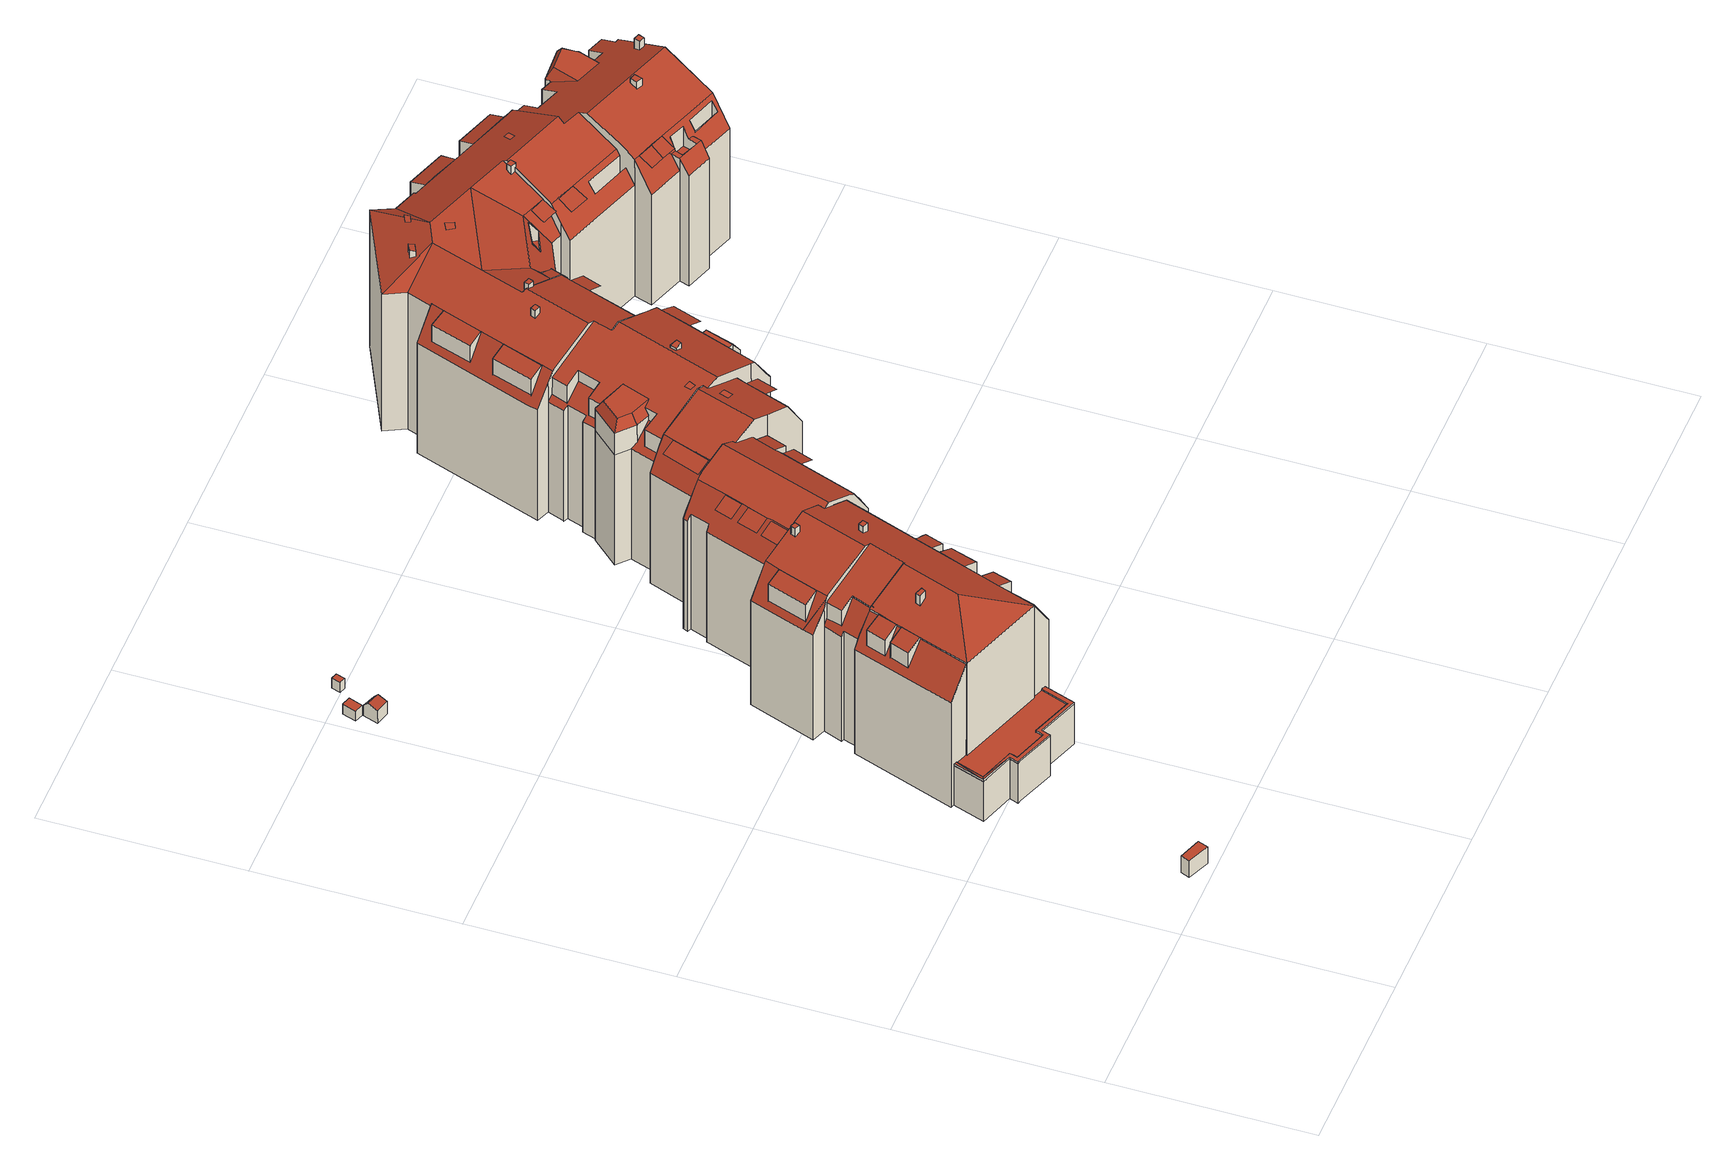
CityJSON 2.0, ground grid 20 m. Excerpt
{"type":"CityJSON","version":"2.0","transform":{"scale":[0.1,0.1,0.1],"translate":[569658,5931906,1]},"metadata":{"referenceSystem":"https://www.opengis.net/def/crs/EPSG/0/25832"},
"CityObjects":{
"building1":{"type":"Building","attributes":{"Grundfläche 2D":"2.434248","Grundhöhe NN":"2.503"},"geometry":[{"type":"Solid","lod":"3","boundaries":[[[[0,1,2,3]],[[4,5,3,2]],[[5,6,0,3]],[[6,7,1,0]],[[7,4,2,1]],[[7,6,5,4]]]],"semantics":{"surfaces":[{"type":"RoofSurface"},{"type":"WallSurface"},{"type":"GroundSurface"}],"values":[[0,1,1,1,1,2]]}}]},
"building2":{"type":"Building","attributes":{"Grundfläche 2D":"1.314201","Grundhöhe NN":"1.905"},"geometry":[{"type":"Solid","lod":"3","boundaries":[[[[8,9,10,11]],[[12,13,11,10]],[[13,14,8,11]],[[14,15,9,8]],[[15,12,10,9]],[[15,14,13,12]]]],"semantics":{"surfaces":[{"type":"RoofSurface"},{"type":"WallSurface"},{"type":"GroundSurface"}],"values":[[0,1,1,1,1,2]]}}]},
"building3":{"type":"Building","attributes":{"Grundfläche 2D":"2.273663","Grundhöhe NN":"1.918"},"geometry":[{"type":"Solid","lod":"3","boundaries":[[[[16,17,18,19]],[[20,16,19,21]],[[21,19,18,22,23]],[[20,21,23,24]],[[17,16,20,24,25]],[[18,17,25,22]],[[23,22,25,24]]]],"semantics":{"surfaces":[{"type":"RoofSurface"},{"type":"WallSurface"},{"type":"GroundSurface"}],"values":[[0,0,1,1,1,1,2]]}}]},
"building4":{"type":"Building","attributes":{"Grundfläche 2D":"347.185751","Grundhöhe NN":"2.096"},"children":["building4-1","building4-2","building4-3","building4-4","building4-5","building4-6","building4-7","building4-8","building4-9","building4-10","building4-11"],"geometry":[{"type":"MultiSurface","lod":"3","boundaries":[[[26,27,28,29,30,31,32,33,34]],[[35,36,37,38,39,40,41,42]],[[43,44,45,46,47,48,49,50,51]],[[52,53,54]],[[55,56,57,58,59,60,53,52,61,62,63,64,65,66,67,68,69,70,71]],[[28,27,26,57,56,29]],[[72,73,74,54,53,60,75,76,77,78]],[[79,80,81,82,59,58,83,84]],[[66,65,85]],[[86,69,68,67,66,85,65,64,63,62,61,87,88,89,90,91,92,93],[94,95,96,85]],[[97,98,99,100]],[[101,102,103,104,105,106,107,108,109,110,111,112,113,114,115]],[[58,57,26,34,33,39,38,84,83]],[[60,59,82,81,35,42,46,45,76,75]],[[72,78,77,76,45,44,43,51,50,49,74,73]],[[79,84,38,37]],[[79,37,36,80]],[[36,35,81,80]],[[98,97,92,91]],[[92,97,100,93]],[[93,100,99,86]],[[31,34,84]],[[75,81,77]],[[32,31,30,116,117]],[[39,33,32,117,118]],[[40,39,118,119]],[[41,40,119,120]],[[42,41,120,121]],[[46,42,121,122,47]],[[48,47,122,123]],[[113,112,111,49,48,123,124]],[[74,49,111,110,54]],[[54,110,109,52]],[[52,109,108,61]],[[106,125,126,87,61,108,107]],[[88,87,126,127]],[[91,90,89,88,127,128,129,130,131,132,133,71,70,69,86,99,98]],[[55,71,133,134]],[[30,29,56,55,134,116]],[[115,114,135,136]],[[101,115,136,137]],[[138,103,102,101,137,139]],[[104,103,138,140]],[[105,104,140,141]],[[106,105,141,125]],[[114,113,124,135]],[[130,129,128,127,126,125,141,140,138,139,137,136,135,124,123,122,121,120,119,118,117,116,134,133,132,131]]],"semantics":{"surfaces":[{"type":"RoofSurface"},{"type":"WallSurface"},{"type":"GroundSurface"}],"values":[0,0,0,0,0,0,0,0,0,0,0,0,1,1,1,1,1,1,1,1,1,1,1,1,1,1,1,1,1,1,1,1,1,1,1,1,1,1,1,1,1,1,1,1,1,1,2]}}]},
"building4-1":{"type":"BuildingInstallation","parents":["building4"],"geometry":[{"type":"MultiSurface","lod":"3","boundaries":[[[142,143,144,145]],[[145,144,146,147]],[[147,148,142,145]],[[143,142,148,149]],[[149,146,144,143]]],"semantics":{"surfaces":[{"type":"RoofSurface"},{"type":"WallSurface"}],"values":[0,1,1,1,1]}}]},
"building4-2":{"type":"BuildingInstallation","parents":["building4"],"geometry":[{"type":"MultiSurface","lod":"3","boundaries":[[[150,151,152,153]],[[153,152,154,155]],[[155,156,150,153]],[[151,150,156,157]],[[157,154,152,151]]],"semantics":{"surfaces":[{"type":"RoofSurface"},{"type":"WallSurface"}],"values":[0,1,1,1,1]}}]},
"building4-3":{"type":"BuildingInstallation","parents":["building4"],"geometry":[{"type":"MultiSurface","lod":"3","boundaries":[[[77,158,159,78]],[[78,159,160,43]],[[78,43,77]],[[158,77,44,161]],[[159,158,161,160]]],"semantics":{"surfaces":[{"type":"RoofSurface"},{"type":"WallSurface"}],"values":[0,1,1,1,1]}}]},
"building4-4":{"type":"BuildingInstallation","parents":["building4"],"geometry":[{"type":"MultiSurface","lod":"3","boundaries":[[[27,28,162,163]],[[163,162,164,165]],[[163,165,27]],[[28,164,162]]],"semantics":{"surfaces":[{"type":"RoofSurface"},{"type":"WallSurface"}],"values":[0,1,1,1]}}]},
"building4-5":{"type":"BuildingInstallation","parents":["building4"],"geometry":[{"type":"MultiSurface","lod":"3","boundaries":[[[166,68,67,167,168,169]],[[170,167,67]],[[168,167,170,171]],[[94,68,166,169,168,171,85]]],"semantics":{"surfaces":[{"type":"RoofSurface"},{"type":"WallSurface"}],"values":[0,1,1,1]}}]},
"building4-6":{"type":"BuildingInstallation","parents":["building4"],"geometry":[{"type":"MultiSurface","lod":"3","boundaries":[[[65,64,172,173,66]],[[174,172,64]],[[173,172,174,175]],[[175,66,173]]],"semantics":{"surfaces":[{"type":"RoofSurface"},{"type":"WallSurface"}],"values":[0,1,1,1]}}]},
"building4-7":{"type":"BuildingInstallation","parents":["building4"],"geometry":[{"type":"MultiSurface","lod":"3","boundaries":[[[176,177,178,179]],[[179,178,180,181]],[[176,179,181,182]],[[177,176,182,183]],[[178,177,183,180]]],"semantics":{"surfaces":[{"type":"RoofSurface"},{"type":"WallSurface"}],"values":[0,1,1,1,1]}}]},
"building4-8":{"type":"BuildingInstallation","parents":["building4"],"geometry":[{"type":"MultiSurface","lod":"3","boundaries":[[[72,184,185,73]],[[186,50,73,185]],[[51,187,184,72]],[[185,184,187,186]]],"semantics":{"surfaces":[{"type":"RoofSurface"},{"type":"WallSurface"}],"values":[0,1,1,1]}}]},
"building4-9":{"type":"BuildingInstallation","parents":["building4"],"geometry":[{"type":"MultiSurface","lod":"3","boundaries":[[[188,63,62,189]],[[190,189,62]],[[188,189,190,191]],[[191,63,188]]],"semantics":{"surfaces":[{"type":"RoofSurface"},{"type":"WallSurface"}],"values":[0,1,1,1]}}]},
"building4-10":{"type":"BuildingInstallation","parents":["building4"],"geometry":[{"type":"MultiSurface","lod":"3","boundaries":[[[192,193,194,195]],[[95,94,193,192]],[[85,194,193,94]],[[195,194,85,96]],[[192,195,96,95]]],"semantics":{"surfaces":[{"type":"RoofSurface"},{"type":"WallSurface"}],"values":[0,1,1,1,1]}}]},
"building4-11":{"type":"BuildingInstallation","parents":["building4"],"geometry":[{"type":"MultiSurface","lod":"3","boundaries":[[[196,197,198]],[[197,199,200,198]],[[201,202,203,204,205,206,207,208,197,196,209,210,211,212,213,214,215]],[[216,200,199]],[[115,196,198,114]],[[115,101,209,196]],[[101,102,103,211,210,209]],[[103,104,212,211]],[[104,105,213,212]],[[106,214,213,105]],[[107,215,214,106]],[[201,215,107,217]],[[218,202,201,217]],[[219,204,203,202,218,220]],[[205,204,219,221]],[[221,222,223,207,206,205]],[[223,224,225,197,208,207]],[[199,197,225,112]],[[113,216,199,112]],[[216,113,114,198,200]]],"semantics":{"surfaces":[{"type":"RoofSurface"},{"type":"WallSurface"}],"values":[0,0,0,0,1,1,1,1,1,1,1,1,1,1,1,1,1,1,1,1]}}]},
"building5":{"type":"Building","attributes":{"Grundfläche 2D":"0.653274","Grundhöhe NN":"1.860"},"geometry":[{"type":"Solid","lod":"3","boundaries":[[[[226,227,228,229]],[[230,231,229,228]],[[231,232,226,229]],[[232,233,227,226]],[[233,230,228,227]],[[233,232,231,230]]]],"semantics":{"surfaces":[{"type":"RoofSurface"},{"type":"WallSurface"},{"type":"GroundSurface"}],"values":[[0,1,1,1,1,2]]}}]},
"building6":{"type":"Building","attributes":{"Grundfläche 2D":"984.406221","Grundhöhe NN":"1.368"},"children":["building6-1","building6-2","building6-3","building6-4","building6-5","building6-6","building6-7","building6-8","building6-9","building6-10","building6-11","building6-12","building6-13","building6-14","building6-15","building6-16","building6-17","building6-18","building6-19","building6-20","building6-21","building6-22","building6-23","building6-24","building6-25","building6-26","building6-27","building6-28","building6-29","building6-30","building6-31","building6-32","building6-33","building6-34","building6-35","building6-36"],"geometry":[{"type":"MultiSurface","lod":"3","boundaries":[[[234,235,236,237,238,239,240]],[[241,242,243,244,245,246]],[[244,247,248,245]],[[247,249,240,239,238,250,248]],[[245,248,250,238,237,246]],[[251,252,253]],[[251,254,255,252]],[[256,255,254]],[[257,258,259,260,261,262,263,264,265,266,255,256,267]],[[268,269,270,271,272,273,274,55,71,275,276,277,278]],[[279,280,281,282,283,276,275,284,285,286,287,288,289]],[[290,291,292,293,294,295,296,297,298]],[[299,300,301,302,303,304,305,306,307]],[[308,309,310,311,312,313,314,315,316,317]],[[252,318,319,315,314,320,321,322,323,324,325,326,327,253]],[[318,328,329,330,331,332,333,319]],[[334,335,336,264,263,337,338,339,340,341]],[[342,343,344,345,346,347,348,349,350,351]],[[352,353,354,355,356,357,358,283,282,359,351,350,360]],[[361,328,318,266]],[[362,363,364,365,361,266,265,366]],[[318,252,255,266]],[[367,368,313,312,306,305,369,370,371,372,373,374,375,376,377,378,379,380,381,382]],[[383,384,385,386]],[[348,291,290,338,337,387,388,389,390,391,392,241,246,237,236,393,394,395,349]],[[374,396,397,398,375]],[[399,400,401,402,403,398,397]],[[401,404,405,402]],[[406,407,378,377,376,405,404]],[[375,398,403,402,405,376]],[[408,409,410,411,412,413,414,415,416,417,418,419,420]],[[421,422,423,326,325,324,323,322,321,320,424,425]],[[260,259,258,257,426,427,428,429,430,431,262,261]],[[432,433,434,435,436,437,438,439,440,441,442,443,444,445]],[[446,447,448,449,450,451,452,453,454]],[[271,270,269,268,278,455,456,457,458,459,460,461,462,274,273,272]],[[463,281,280,279,289,288,287,464,465,466,467,468,469]],[[343,470,471,346,345,344]],[[472,473,474,475,296,295,294,293,476,477,478],[479,480,481,482]],[[483,484,485,486]],[[339,487,488,489,490,491,492,493,494,334,341,340]],[[328,361,495,496,497,498],[499,500,501,502]],[[361,365,364,503,504,505,497,496,495]],[[498,506,330,329,328]],[[507,508,509,510]],[[304,303,302,511,512,513,514,515,516,517,518],[519,520,521,522]],[[523,524,511,302,301,300]],[[525,526,527,528,529,530,531,532,533,534,535]],[[536,537,512,511,510,509,516,515]],[[485,473,472,538,486]],[[539,540,541,542]],[[543,544,545,546,547,311,310,309,308,548,549]],[[356,355,354,353,352,360,550,551,552,358,357]],[[409,408,425,424,320,314,313,368,367]],[[517,516,509]],[[511,524,510]],[[308,317,316,315,319,333,332,331,330,506,548]],[[326,423,327]],[[503,364,363,362,366,265,264,336,335,334,494,493,505,504]],[[388,387,337,263,262,431,430,437,436]],[[452,550,360,350,349,395,453]],[[426,257,267]],[[291,348,347,346,471,292]],[[474,473,485]],[[486,538,472,478,477]],[[469,342,351,359,282,281,463]],[[276,283,358,552,277]],[[544,540,539,545]],[[307,306,312,311,547,541,540,544,543,300,299]],[[539,542,546,545]],[[546,542,541,547]],[[409,367,382,410]],[[369,526,525,370]],[[370,525,535,371]],[[371,535,534,372]],[[372,534,533,373]],[[374,373,533,532,396]],[[378,414,413,379]],[[379,413,412,380]],[[412,411,381,380]],[[411,410,382,381]],[[384,383,488,487]],[[384,487,339,338,290,298,297,296,491,490,385]],[[488,383,386,489]],[[489,386,385,490]],[[436,435,389,388]],[[453,395,394,454]],[[389,435,434,390]],[[434,433,391,390]],[[433,432,392,391]],[[432,445,241,392]],[[447,446,393,236,235]],[[446,454,394,393]],[[445,444,443,553,244,243,242,241]],[[553,554,247,244]],[[554,451,450,449,240,249,247]],[[449,448,447,235,234,240]],[[532,531,397,396]],[[531,530,529,555,401,400,399,397]],[[555,556,404,401]],[[404,556,416,415,414,378,377,378,407,406]],[[417,416,557,558]],[[418,417,558,559]],[[419,418,559,560]],[[408,420,561,562]],[[420,419,560,561]],[[425,408,562,563,421]],[[422,421,563,564]],[[423,422,564,565]],[[327,423,565,566,253]],[[251,253,566,567]],[[254,251,567,568]],[[256,254,568,569]],[[426,267,256,569,570]],[[427,426,570,571]],[[429,428,427,571,572]],[[437,430,429,572,573]],[[574,439,438,437,573,575]],[[440,439,574,576]],[[441,440,576,577]],[[442,441,577,578]],[[443,442,578,579]],[[553,443,579,580]],[[554,553,580,581]],[[452,451,582,583]],[[451,554,581,582]],[[550,452,583,584,551]],[[552,551,584,585]],[[586,456,455,278,277,552,585,587,588]],[[457,456,586,589]],[[458,457,589,590]],[[459,458,590,591]],[[460,459,591,592]],[[593,594,595,462,461,460,592,596]],[[55,274,462,595,597]],[[71,55,597,598]],[[599,600,601,602,603,604,466,465,464,287,286,285,284,275,71,598,605]],[[467,466,604,606,607,608,469,468]],[[343,342,469,608,609,470]],[[471,470,609,610]],[[293,292,471,610,611,476]],[[477,476,611,612]],[[486,477,612,613,483]],[[484,483,613,614]],[[474,485,484,614,615]],[[491,296,475,616,617]],[[475,474,615,616]],[[492,491,617,618]],[[505,493,492,618,619]],[[497,505,619,620]],[[498,497,620,621]],[[506,498,621,622]],[[548,506,622,623,549]],[[543,549,623,624]],[[300,543,624,625,523]],[[524,523,625,626]],[[510,524,626,627,507]],[[508,507,627,628]],[[517,509,508,628,629]],[[518,517,629,630]],[[631,527,526,369,305,304,518,630,632]],[[633,529,528,527,631,634]],[[555,529,633,635]],[[556,555,635,636]],[[416,556,636,557]],[[637,596,607,638]],[[639,606,594,640]],[[629,628,627,626,625,624,623,622,621,620,619,618,617,616,615,614,613,612,611,610,609,608,607,596,592,591,590,589,586,588,587,585,584,583,582,581,580,579,578,577,576,574,575,573,572,571,570,569,568,567,566,565,564,563,562,561,560,559,558,557,636,635,633,634,631,632,630]],[[602,601,600,599,605,598,597,595,594,606,604,603]]],"semantics":{"surfaces":[{"type":"RoofSurface"},{"type":"WallSurface"},{"type":"GroundSurface"}],"values":[0,0,0,0,0,0,0,0,0,0,0,0,0,0,0,0,0,0,0,0,0,0,0,0,0,0,0,0,0,0,0,0,0,0,0,0,0,0,0,0,0,0,0,0,0,0,0,0,0,0,0,0,0,1,1,1,1,1,1,1,1,1,1,1,1,1,1,1,1,1,1,1,1,1,1,1,1,1,1,1,1,1,1,1,1,1,1,1,1,1,1,1,1,1,1,1,1,1,1,1,1,1,1,1,1,1,1,1,1,1,1,1,1,1,1,1,1,1,1,1,1,1,1,1,1,1,1,1,1,1,1,1,1,1,1,1,1,1,1,1,1,1,1,1,1,1,1,1,1,1,1,1,1,1,1,1,1,1,1,1,1,1,1,1,1,1,1,2,2]}}]},
"building6-1":{"type":"BuildingInstallation","parents":["building6"],"geometry":[{"type":"MultiSurface","lod":"3","boundaries":[[[302,641,642,643,303]],[[302,301,644,641]]],"semantics":{"surfaces":[{"type":"RoofSurface"}],"values":[0,0]}}]},
"building6-2":{"type":"BuildingInstallation","parents":["building6"],"geometry":[{"type":"MultiSurface","lod":"3","boundaries":[[[645,646,647,648]],[[648,647,649,650]],[[650,651,645,648]],[[646,645,651,652]],[[647,646,652,649]]],"semantics":{"surfaces":[{"type":"RoofSurface"},{"type":"WallSurface"}],"values":[0,1,1,1,1]}}]},
"building6-3":{"type":"BuildingInstallation","parents":["building6"],"geometry":[{"type":"MultiSurface","lod":"3","boundaries":[[[354,353,352,653,654,357,356,355]]],"semantics":{"surfaces":[{"type":"RoofSurface"}],"values":[0]}}]},
"building6-4":{"type":"BuildingInstallation","parents":["building6"],"geometry":[{"type":"MultiSurface","lod":"3","boundaries":[[[655,656,657,658]],[[658,657,659,660]],[[660,661,655,658]],[[661,662,656,655]],[[657,656,662,659]]],"semantics":{"surfaces":[{"type":"RoofSurface"},{"type":"WallSurface"}],"values":[0,1,1,1,1]}}]},
"building6-5":{"type":"BuildingInstallation","parents":["building6"],"geometry":[{"type":"MultiSurface","lod":"3","boundaries":[[[345,344,663,664]]],"semantics":{"surfaces":[{"type":"RoofSurface"}],"values":[0]}}]},
"building6-6":{"type":"BuildingInstallation","parents":["building6"],"geometry":[{"type":"MultiSurface","lod":"3","boundaries":[[[279,665,666,280]],[[667,280,666]],[[668,665,279]],[[666,665,668,667]]],"semantics":{"surfaces":[{"type":"RoofSurface"},{"type":"WallSurface"}],"values":[0,1,1,1]}}]},
"building6-7":{"type":"BuildingInstallation","parents":["building6"],"geometry":[{"type":"MultiSurface","lod":"3","boundaries":[[[310,309,669,670]]],"semantics":{"surfaces":[{"type":"RoofSurface"}],"values":[0]}}]},
"building6-8":{"type":"BuildingInstallation","parents":["building6"],"geometry":[{"type":"MultiSurface","lod":"3","boundaries":[[[671,672,673,674]],[[674,673,675,676]],[[671,674,676,677]],[[672,671,677,678]],[[673,672,678,675]]],"semantics":{"surfaces":[{"type":"RoofSurface"},{"type":"WallSurface"}],"values":[0,1,1,1,1]}}]},
"building6-9":{"type":"BuildingInstallation","parents":["building6"],"geometry":[{"type":"MultiSurface","lod":"3","boundaries":[[[679,680,681,682]]],"semantics":{"surfaces":[{"type":"RoofSurface"}],"values":[0]}}]},
"building6-10":{"type":"BuildingInstallation","parents":["building6"],"geometry":[{"type":"MultiSurface","lod":"3","boundaries":[[[683,684,685,686]],[[687,688,686,685]],[[683,686,688,689]],[[684,683,689,690]],[[690,687,685,684]]],"semantics":{"surfaces":[{"type":"RoofSurface"},{"type":"WallSurface"}],"values":[0,1,1,1,1]}}]},
"building6-11":{"type":"BuildingInstallation","parents":["building6"],"geometry":[{"type":"MultiSurface","lod":"3","boundaries":[[[691,692,693,694,330,329,695]]],"semantics":{"surfaces":[{"type":"RoofSurface"}],"values":[0]}}]},
"building6-12":{"type":"BuildingInstallation","parents":["building6"],"geometry":[{"type":"MultiSurface","lod":"3","boundaries":[[[696,697,698,699]],[[699,698,700,701]],[[696,699,701,702]],[[697,696,702,703]],[[698,697,703,700]]],"semantics":{"surfaces":[{"type":"RoofSurface"},{"type":"WallSurface"}],"values":[0,1,1,1,1]}}]},
"building6-13":{"type":"BuildingInstallation","parents":["building6"],"geometry":[{"type":"MultiSurface","lod":"3","boundaries":[[[288,704,705,289]]],"semantics":{"surfaces":[{"type":"RoofSurface"}],"values":[0]}}]},
"building6-14":{"type":"BuildingInstallation","parents":["building6"],"geometry":[{"type":"MultiSurface","lod":"3","boundaries":[[[364,706,707,708,709,710,711,365]],[[706,364,503,494]],[[494,504,496,712,709,708,707,706]],[[712,495,713,365,711,710,709]]],"semantics":{"surfaces":[{"type":"RoofSurface"},{"type":"WallSurface"}],"values":[0,1,1,1]}}]},
"building6-15":{"type":"BuildingInstallation","parents":["building6"],"geometry":[{"type":"MultiSurface","lod":"3","boundaries":[[[714,715,716,717]]],"semantics":{"surfaces":[{"type":"RoofSurface"}],"values":[0]}}]},
"building6-16":{"type":"BuildingInstallation","parents":["building6"],"geometry":[{"type":"MultiSurface","lod":"3","boundaries":[[[718,261,260,719]],[[720,719,260]],[[718,719,720,721]],[[721,261,718]]],"semantics":{"surfaces":[{"type":"RoofSurface"},{"type":"WallSurface"}],"values":[0,1,1,1]}}]},
"building6-17":{"type":"BuildingInstallation","parents":["building6"],"geometry":[{"type":"MultiSurface","lod":"3","boundaries":[[[722,723,724,725]]],"semantics":{"surfaces":[{"type":"RoofSurface"}],"values":[0]}}]},
"building6-18":{"type":"BuildingInstallation","parents":["building6"],"geometry":[{"type":"MultiSurface","lod":"3","boundaries":[[[726,727,728,729,730,731]],[[729,728,732,733]],[[733,335,363,734,731,730,729]],[[726,731,734,735]],[[728,727,726,735,362,336,732]]],"semantics":{"surfaces":[{"type":"RoofSurface"},{"type":"WallSurface"}],"values":[0,1,1,1,1]}}]},
"building6-19":{"type":"BuildingInstallation","parents":["building6"],"geometry":[{"type":"MultiSurface","lod":"3","boundaries":[[[269,268,736,737]]],"semantics":{"surfaces":[{"type":"RoofSurface"}],"values":[0]}}]},
"building6-20":{"type":"BuildingInstallation","parents":["building6"],"geometry":[{"type":"MultiSurface","lod":"3","boundaries":[[[738,739,322,321]],[[321,740,738]],[[739,738,740,741]],[[739,741,322]]],"semantics":{"surfaces":[{"type":"RoofSurface"},{"type":"WallSurface"}],"values":[0,1,1,1]}}]},
"building6-21":{"type":"BuildingInstallation","parents":["building6"],"geometry":[{"type":"MultiSurface","lod":"3","boundaries":[[[742,743,744,745]]],"semantics":{"surfaces":[{"type":"RoofSurface"}],"values":[0]}}]},
"building6-22":{"type":"BuildingInstallation","parents":["building6"],"geometry":[{"type":"MultiSurface","lod":"3","boundaries":[[[323,746,747,325,324]],[[748,746,323]],[[747,746,748,749]],[[749,325,747]]],"semantics":{"surfaces":[{"type":"RoofSurface"},{"type":"WallSurface"}],"values":[0,1,1,1]}}]},
"building6-23":{"type":"BuildingInstallation","parents":["building6"],"geometry":[{"type":"MultiSurface","lod":"3","boundaries":[[[750,273,272,751]]],"semantics":{"surfaces":[{"type":"RoofSurface"}],"values":[0]}}]},
"building6-24":{"type":"BuildingInstallation","parents":["building6"],"geometry":[{"type":"MultiSurface","lod":"3","boundaries":[[[752,753,754,755,756,757]],[[331,317,758,755,754,753,759]],[[756,755,758,760]],[[760,316,332,761,752,757,756]],[[753,752,761,759]]],"semantics":{"surfaces":[{"type":"RoofSurface"},{"type":"WallSurface"}],"values":[0,1,1,1,1]}}]},
"building6-25":{"type":"BuildingInstallation","parents":["building6"],"geometry":[{"type":"MultiSurface","lod":"3","boundaries":[[[294,762,763,295]]],"semantics":{"surfaces":[{"type":"RoofSurface"}],"values":[0]}}]},
"building6-26":{"type":"BuildingInstallation","parents":["building6"],"geometry":[{"type":"MultiSurface","lod":"3","boundaries":[[[340,764,765,341]]],"semantics":{"surfaces":[{"type":"RoofSurface"}],"values":[0]}}]},
"building6-27":{"type":"BuildingInstallation","parents":["building6"],"geometry":[{"type":"MultiSurface","lod":"3","boundaries":[[[766,259,258,767]],[[768,767,258]],[[766,767,768,769]],[[259,766,769]]],"semantics":{"surfaces":[{"type":"RoofSurface"},{"type":"WallSurface"}],"values":[0,1,1,1]}}]},
"building6-28":{"type":"BuildingInstallation","parents":["building6"],"geometry":[{"type":"MultiSurface","lod":"3","boundaries":[[[770,771,772,773]]],"semantics":{"surfaces":[{"type":"RoofSurface"}],"values":[0]}}]},
"building6-29":{"type":"BuildingInstallation","parents":["building6"],"geometry":[{"type":"MultiSurface","lod":"3","boundaries":[[[774,775,776,777]],[[512,537,775,774,513]],[[537,536,776,775]],[[515,514,777,776,536]],[[514,513,774,777]]],"semantics":{"surfaces":[{"type":"RoofSurface"},{"type":"WallSurface"}],"values":[0,1,1,1,1]}}]},
"building6-30":{"type":"BuildingInstallation","parents":["building6"],"geometry":[{"type":"MultiSurface","lod":"3","boundaries":[[[778,779,780,781]]],"semantics":{"surfaces":[{"type":"RoofSurface"}],"values":[0]}}]},
"building6-31":{"type":"BuildingInstallation","parents":["building6"],"geometry":[{"type":"MultiSurface","lod":"3","boundaries":[[[782,783,784,785]],[[481,480,783,782]],[[784,783,480,479]],[[785,784,479,482]],[[782,785,482,481]]],"semantics":{"surfaces":[{"type":"RoofSurface"},{"type":"WallSurface"}],"values":[0,1,1,1,1]}}]},
"building6-32":{"type":"BuildingInstallation","parents":["building6"],"geometry":[{"type":"MultiSurface","lod":"3","boundaries":[[[786,787,788,789]]],"semantics":{"surfaces":[{"type":"RoofSurface"}],"values":[0]}}]},
"building6-33":{"type":"BuildingInstallation","parents":["building6"],"geometry":[{"type":"MultiSurface","lod":"3","boundaries":[[[790,791,792,793]],[[791,790,522,521]],[[792,791,521,520]],[[793,792,520,519]],[[790,793,519,522]]],"semantics":{"surfaces":[{"type":"RoofSurface"},{"type":"WallSurface"}],"values":[0,1,1,1,1]}}]},
"building6-34":{"type":"BuildingInstallation","parents":["building6"],"geometry":[{"type":"MultiSurface","lod":"3","boundaries":[[[794,795,796,797]]],"semantics":{"surfaces":[{"type":"RoofSurface"}],"values":[0]}}]},
"building6-35":{"type":"BuildingInstallation","parents":["building6"],"geometry":[{"type":"MultiSurface","lod":"3","boundaries":[[[798,799,800,801]],[[502,501,800,799]],[[799,798,499,502]],[[501,500,801,800]],[[798,801,500,499]]],"semantics":{"surfaces":[{"type":"RoofSurface"},{"type":"WallSurface"}],"values":[0,1,1,1,1]}}]},
"building6-36":{"type":"BuildingInstallation","parents":["building6"],"geometry":[{"type":"MultiSurface","lod":"3","boundaries":[[[271,270,802,803]]],"semantics":{"surfaces":[{"type":"RoofSurface"}],"values":[0]}}]}
},
"vertices":[
[83,5,35],[87,15,35],[64,23,35],[61,14,35],[64,23,15],[61,14,15],[83,5,15],[87,15,15],
[16,771,21],[21,785,21],[12,788,21],[7,774,21],[12,788,9],[7,774,9],[16,771,9],[21,785,9],
[29,761,26],[30,765,21],[16,770,21],[15,765,26],[25,751,24],[11,755,24],[16,770,9],[11,755,9],[25,751,9],[30,765,9],
[137,380,171],[141,391,171],[155,431,171],[161,446,171],[142,453,138],[122,397,138],[118,386,138],[132,381,161],[136,380,169],[137,338,169],[145,359,169],[131,364,145],[136,380,145],[132,381,138],[125,362,138],[128,361,143],[122,344,143],[124,310,169],[131,329,169],[134,339,169],[122,344,150],[114,346,138],[78,243,138],[98,236,169],[115,285,169],[122,305,169],[187,204,171],[158,265,191],[98,235,171],[231,422,184],[210,429,193],[187,362,193],[194,360,190],[181,323,190],[179,324,191],[188,205,171],[200,242,171],[207,261,171],[213,279,171],[223,305,171],[223,306,171],[226,314,171],[232,332,171],[258,405,171],[234,413,182],[229,415,184],[122,305,171],[115,285,171],[98,236,171],[137,338,173],[134,339,171],[131,329,171],[124,310,171],[131,364,164],[145,359,171],[137,338,171],[179,324,189],[137,380,165],[136,380,164],[242,328,154],[262,404,164],[207,198,138],[277,398,138],[277,398,139],[268,402,154],[267,402,154],[257,372,154],[252,374,164],[236,330,164],[246,358,164],[252,356,154],[257,372,142],[267,402,142],[262,404,142],[252,374,142],[103,189,59],[107,188,59],[145,174,59],[148,183,59],[191,168,59],[202,200,59],[198,201,59],[188,205,59],[187,204,59],[98,235,59],[98,236,59],[85,241,59],[82,242,59],[71,210,59],[106,198,59],[142,453,11],[118,386,11],[132,381,11],[125,362,11],[128,361,11],[122,344,11],[114,346,11],[78,243,11],[82,242,11],[202,200,11],[207,198,11],[277,398,11],[268,402,11],[267,402,11],[262,404,11],[258,405,11],[234,413,11],[229,415,11],[231,422,11],[71,210,11],[106,198,11],[103,189,11],[145,174,11],[107,188,11],[148,183,11],[191,168,11],
[193,430,194],[188,432,194],[186,427,194],[191,425,194],[186,427,184],[191,425,186],[193,430,186],[188,432,184],
[217,375,193],[211,377,193],[209,372,193],[215,370,193],[209,372,186],[215,370,183],[217,375,183],[211,377,186],
[115,335,164],[108,315,164],[108,315,145],[115,335,145],
[140,436,165],[126,396,165],[140,436,144],[126,396,144],
[236,330,169],[241,309,164],[247,327,164],[242,328,167],[241,309,145],[247,327,145],
[229,273,164],[238,300,164],[229,273,145],[238,300,145],
[151,293,193],[153,297,193],[145,300,193],[143,295,193],[145,300,181],[143,295,181],[151,293,184],[153,297,184],
[107,310,164],[100,291,164],[100,291,145],[107,310,145],
[222,255,164],[216,236,164],[216,236,145],[222,255,145],
[246,358,142],[236,330,142],[242,328,142],[252,356,142],
[106,198,61],[75,212,61],[71,210,62],[85,241,61],[72,213,62],[188,173,61],[146,188,61],[145,184,61],[143,180,61],[108,192,61],[110,196,61],[111,200,61],[107,201,61],[103,189,61],[107,188,61],[145,174,61],[148,183,61],[191,168,61],[202,200,61],[198,201,61],[82,242,61],[188,173,59],[146,188,59],[143,180,59],[145,184,59],[108,192,59],[110,196,59],[111,200,59],[107,201,59],[75,212,59],
[43,797,21],[46,806,21],[40,808,21],[37,799,21],[40,808,9],[37,799,9],[43,797,9],[46,806,9],
[294,613,164],[308,608,164],[309,612,171],[318,611,174],[296,619,174],[293,614,166],[293,613,164],[307,653,164],[304,654,164],[302,655,164],[300,655,164],[302,648,174],[328,639,174],[276,628,164],[285,629,174],[292,614,164],[293,622,174],[466,925,170],[449,863,190],[475,904,170],[368,879,170],[425,852,190],[378,858,170],[371,833,171],[366,820,171],[352,780,171],[344,756,171],[330,715,171],[326,704,171],[373,687,192],[396,754,192],[392,756,190],[407,799,190],[369,834,170],[229,507,171],[223,490,171],[220,483,171],[213,463,171],[212,458,171],[203,433,171],[202,432,171],[234,413,187],[273,526,187],[245,536,174],[239,537,171],[297,486,171],[304,506,171],[306,510,171],[284,518,181],[285,521,181],[258,405,176],[262,404,174],[267,402,171],[268,402,171],[288,458,171],[295,478,171],[383,663,193],[346,557,193],[392,542,173],[396,540,171],[421,610,171],[431,640,171],[433,645,171],[425,648,174],[418,650,177],[609,737,175],[605,727,170],[611,725,170],[628,720,170],[641,715,170],[708,691,170],[726,742,193],[623,778,193],[611,743,178],[527,777,170],[536,774,170],[555,767,170],[612,747,170],[626,787,189],[608,794,189],[611,801,193],[543,824,193],[543,822,191],[541,816,189],[503,844,190],[545,829,190],[627,849,171],[616,853,171],[575,867,171],[551,875,171],[524,885,171],[511,889,171],[499,893,171],[499,896,170],[504,795,170],[514,792,170],[530,786,170],[541,816,184],[543,822,187],[543,824,188],[444,738,171],[405,751,189],[399,753,191],[380,685,189],[374,666,189],[414,652,171],[433,708,171],[440,728,171],[325,503,183],[353,494,171],[361,518,171],[368,538,171],[372,548,171],[346,557,183],[334,562,188],[336,567,188],[328,569,191],[308,509,191],[279,574,171],[271,552,171],[271,551,171],[271,550,171],[270,549,171],[266,536,171],[263,529,171],[306,510,190],[283,585,171],[444,767,170],[399,753,187],[405,751,184],[435,741,170],[441,757,170],[396,754,188],[628,850,164],[627,849,164],[743,792,171],[739,793,171],[745,808,164],[728,814,164],[722,799,171],[710,803,171],[705,796,175],[677,806,175],[679,831,164],[679,832,164],[667,836,164],[662,820,171],[637,829,171],[643,844,164],[433,691,142],[418,650,142],[425,648,142],[439,689,142],[326,704,164],[325,704,164],[319,688,164],[334,683,171],[326,660,171],[311,665,164],[305,599,171],[290,605,164],[283,585,164],[714,802,164],[719,817,164],[713,818,175],[719,819,164],[719,822,164],[718,840,164],[712,833,175],[712,822,175],[681,838,164],[686,832,175],[680,836,164],[680,834,164],[629,854,139],[628,850,143],[643,844,143],[637,829,157],[662,820,157],[667,836,143],[679,832,143],[680,834,141],[680,836,139],[666,841,139],[665,837,143],[647,843,143],[648,847,139],[634,868,138],[505,913,138],[499,896,168],[628,850,170],[629,854,163],[369,834,168],[352,840,138],[310,722,138],[307,711,138],[320,706,161],[325,704,169],[311,665,143],[326,660,158],[334,683,158],[319,688,143],[325,704,143],[320,706,138],[314,690,138],[313,689,138],[318,687,142],[311,667,142],[306,669,138],[302,655,138],[304,654,140],[307,653,143],[305,599,158],[308,608,158],[294,613,144],[293,613,143],[292,614,142],[288,617,138],[278,587,138],[283,585,143],[290,605,143],[224,543,144],[220,544,138],[218,539,138],[222,538,144],[215,518,144],[211,519,138],[203,497,138],[183,439,138],[308,509,168],[277,398,156],[277,398,155],[287,395,138],[307,452,138],[324,499,138],[325,503,138],[372,487,138],[392,542,138],[421,576,152],[431,604,152],[439,601,138],[453,639,138],[416,533,138],[430,573,138],[428,573,141],[402,545,164],[413,575,164],[419,573,154],[408,543,154],[439,569,138],[449,597,138],[439,601,152],[430,573,152],[418,650,163],[433,691,163],[439,689,152],[425,648,152],[433,645,138],[463,731,138],[454,734,153],[450,735,160],[455,752,145],[456,751,145],[459,747,138],[511,771,138],[479,778,165],[503,790,165],[506,782,154],[482,771,154],[448,736,149],[450,735,145],[454,734,138],[523,767,138],[633,686,138],[660,677,138],[664,686,153],[636,696,153],[639,705,153],[644,703,153],[647,709,165],[664,703,165],[662,697,153],[667,695,153],[664,686,138],[702,673,138],[673,700,165],[703,690,165],[701,684,155],[671,694,155],[599,709,138],[636,696,138],[739,793,157],[743,792,157],[750,811,139],[746,813,139],[719,822,139],[719,819,142],[719,817,143],[714,802,157],[722,799,157],[728,814,143],[745,808,143],[659,688,153],[641,695,153],[428,573,152],[568,751,141],[609,737,141],[611,743,141],[570,758,141],[605,727,138],[609,737,153],[568,751,153],[570,758,164],[611,743,164],[523,767,154],[520,757,138],[278,587,162],[265,591,138],[245,536,138],[300,655,138],[276,628,138],[718,840,139],[681,838,139],[680,836,4],[666,841,4],[665,837,4],[647,843,4],[648,847,4],[629,854,4],[634,868,4],[505,913,4],[499,896,4],[475,904,4],[466,925,4],[368,879,4],[378,858,4],[369,834,4],[352,840,4],[307,711,4],[320,706,4],[313,689,4],[314,690,4],[318,687,4],[311,667,4],[306,669,4],[302,655,4],[300,655,4],[276,628,4],[288,617,4],[278,587,4],[265,591,4],[245,536,4],[220,544,4],[239,537,4],[224,543,4],[218,539,4],[222,538,4],[215,518,4],[211,519,4],[203,497,4],[184,441,4],[183,439,4],[210,515,4],[231,422,4],[229,415,4],[258,405,4],[262,404,4],[267,402,4],[268,402,4],[277,398,4],[287,395,4],[234,413,4],[290,404,4],[316,477,4],[325,503,4],[372,487,4],[392,542,4],[416,533,4],[430,573,4],[439,569,4],[449,597,4],[439,601,4],[453,639,4],[433,645,4],[463,731,4],[454,734,4],[459,747,4],[511,771,4],[523,767,4],[520,757,4],[605,727,4],[599,709,4],[636,696,4],[633,686,4],[660,677,4],[664,686,4],[702,673,4],[750,811,4],[743,792,4],[719,822,4],[746,813,4],[718,840,4],[681,838,4],[210,515,45],[316,477,45],[290,404,45],[184,441,45],
[621,706,164],[636,701,164],[637,705,166],[606,711,164],
[730,763,194],[732,769,194],[726,771,194],[724,765,194],[726,771,182],[724,765,184],[730,763,184],[732,769,182],
[265,579,165],[251,541,165],
[376,734,194],[378,739,194],[372,741,194],[370,736,194],[372,741,185],[370,736,185],[376,734,187],[378,739,187],
[377,513,164],[384,533,164],
[312,481,164],[319,501,164],[319,501,146],[312,481,146],
[530,759,163],[550,752,163],
[374,601,195],[376,606,195],[368,609,195],[366,603,195],[368,609,192],[366,603,192],[374,601,188],[376,606,188],
[329,537,193],[332,546,193],[327,548,193],[324,539,193],
[416,871,191],[408,867,191],[410,862,190],[418,866,190],[410,862,184],[418,866,184],[416,871,182],[408,867,182],
[509,778,164],[509,777,164],[512,776,164],[525,772,164],[510,781,165],
[678,746,197],[680,754,197],[674,756,197],[672,749,197],[674,756,192],[672,749,188],[678,746,188],[680,754,192],
[303,453,164],[310,473,164],
[450,735,163],[455,749,163],[456,751,163],[456,752,163],[455,752,163],[451,753,165],[456,752,145],[451,753,152],
[449,887,191],[441,883,191],[444,879,190],[451,882,190],
[315,720,165],[329,761,165],[329,761,145],[315,720,145],
[575,834,195],[569,836,195],[567,830,195],[573,828,195],
[400,757,195],[399,753,195],[398,752,195],[404,750,195],[405,751,195],[406,755,195],[398,752,191],[404,750,189],[406,755,184],[400,757,187],
[214,512,164],[208,495,164],
[621,868,165],[580,882,165],[621,868,144],[580,882,144],
[450,840,196],[447,848,196],[439,844,196],[443,837,196],
[557,891,165],[516,905,165],[557,891,144],[516,905,144],
[188,438,164],[197,463,164],
[538,823,194],[536,818,194],[541,816,194],[542,816,194],[544,821,194],[543,822,194],[542,816,189],[536,818,184],[544,821,191],[538,823,187],
[436,605,164],[446,634,164],
[449,703,164],[456,722,164],
[337,785,165],[351,826,165],[351,826,145],[337,785,145],
[332,578,193],[325,580,193],[323,574,193],[329,572,193],
[647,709,141],[641,695,141],[659,688,141],[664,703,141],
[453,757,142],[477,769,142],[474,776,142],[449,765,142],
[419,573,142],[413,575,142],[402,545,142],[408,543,142],
[285,438,142],[273,406,142],[279,404,142],[290,436,142],
[671,694,141],[701,684,141],[703,690,141],[673,700,141],
[436,596,142],[422,601,142],[416,584,142],[430,579,142],
[479,778,142],[482,771,142],[506,782,142],[503,790,142],
[206,488,164],[199,468,164]
]}
